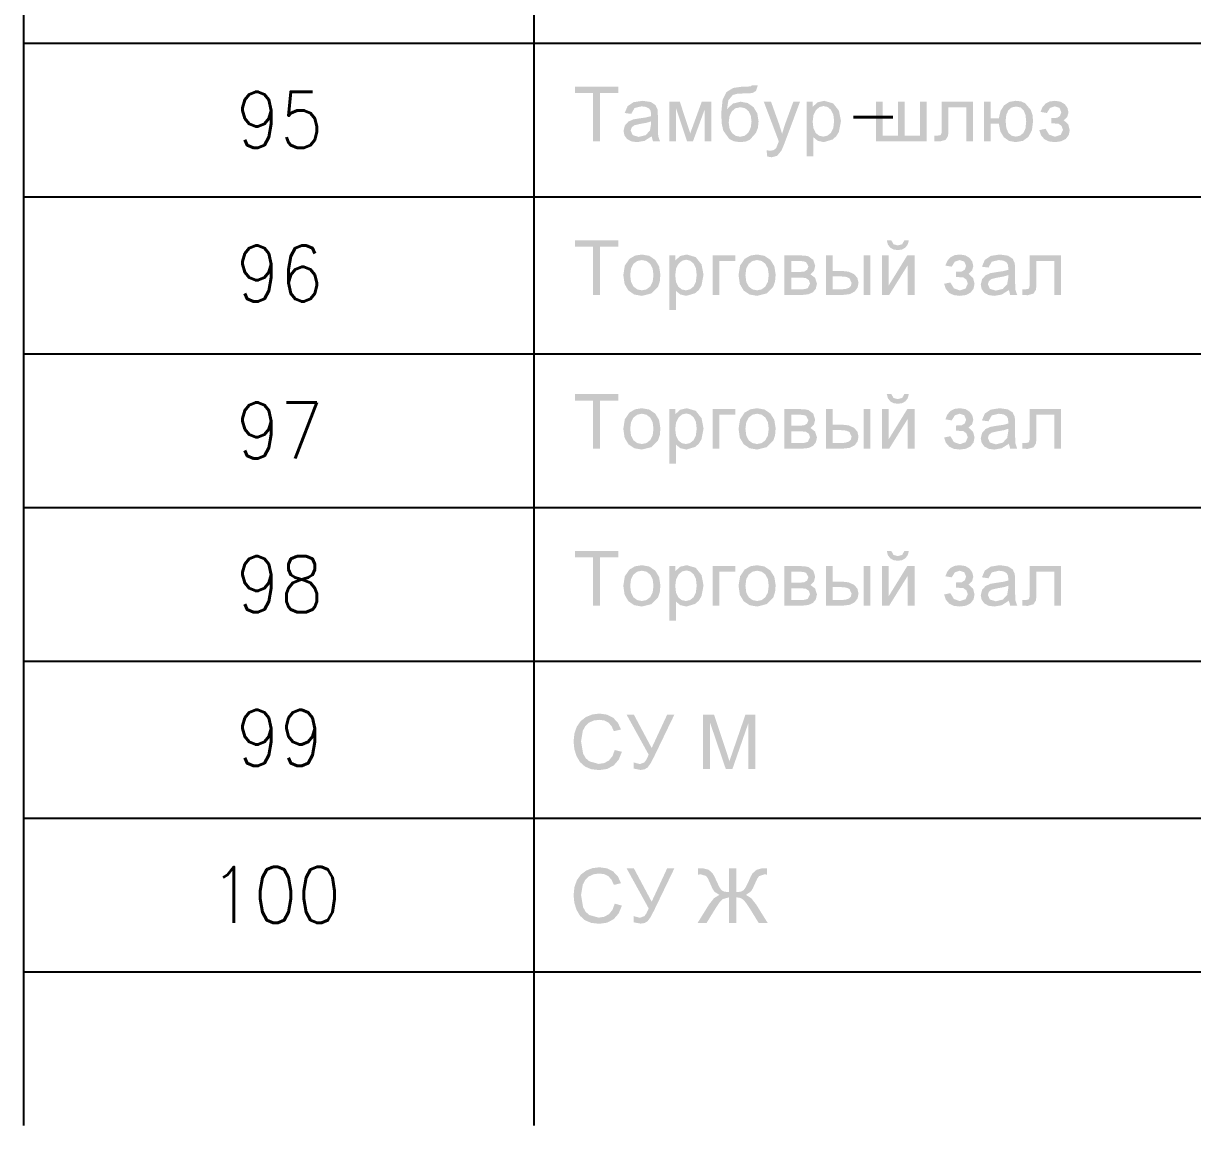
# Model space of a CAD drawing. Header units: millimetres. Extents: x 0 to 420, y 0 to 297.
# Drawn here: x 28.91 to 44.04, y 39.71 to 53.98 of the extents above; entities that cross this region are included whole.
import ezdxf

# ---------------------------------------------------------------- set-up
doc = ezdxf.new("R2010")
doc.units = ezdxf.units.MM
doc.layers.get('0').update_dxf_attribs({"linetype": 'CONTINUOUS'})
doc.styles.get("Standard").update_dxf_attribs({"font": 'STANDARD'})

msp = doc.modelspace()

# ---------------------------------------------------------------- hatches: boundary and pattern name
at = {"true_color": 0x0000fb}
for points in [[(36.281983, 52.451), (36.281983, 53.074424), (36.048819, 53.074424), (36.048819, 53.158209), (36.609405, 53.158209), (36.609405, 53.074424), (36.375139, 53.074424), (36.375139, 52.451)], [(37.27163, 52.963079), (37.406678, 52.963079), (37.541175, 52.553526), (37.690554, 52.963079), (37.81568, 52.963079), (37.81568, 52.451), (37.728588, 52.451), (37.728588, 52.863309), (37.577004, 52.451), (37.499282, 52.451), (37.356518, 52.883153), (37.356518, 52.451), (37.27163, 52.451)], [(38.538078, 52.253665), (38.528707, 52.335245), (38.578316, 52.327528), (38.624067, 52.337449), (38.65273, 52.363908), (38.663548, 52.386921), (38.67974, 52.428951), (38.687457, 52.449897), (38.492878, 52.963079), (38.586585, 52.963079), (38.692969, 52.666525), (38.729901, 52.548014), (38.76573, 52.664871), (38.875421, 52.963079), (38.961962, 52.963079), (38.767383, 52.44218), (38.73934, 52.371005), (38.718325, 52.325874), (38.665408, 52.263035), (38.594302, 52.243192)], [(39.945801, 52.963079), (40.032893, 52.963079), (40.032893, 52.522658), (40.23078, 52.522658), (40.23078, 52.963079), (40.31732, 52.963079), (40.31732, 52.522658), (40.515758, 52.522658), (40.515758, 52.963079), (40.601748, 52.963079), (40.601748, 52.451), (39.945801, 52.451)], [(40.79516, 52.963079), (41.19865, 52.963079), (41.19865, 52.451), (41.112109, 52.451), (41.112109, 52.891421), (40.882252, 52.891421), (40.882252, 52.636208), (40.880668, 52.561932), (40.876189, 52.518248), (40.844218, 52.468639), (40.769253, 52.447692), (40.699249, 52.451551), (40.699249, 52.52376), (40.737283, 52.52376), (40.775868, 52.529272), (40.791302, 52.546911), (40.794058, 52.572474), (40.79516, 52.625735)], [(42.212018, 52.68251), (42.212018, 52.75031), (42.286983, 52.754719), (42.324466, 52.77787), (42.342656, 52.826377), (42.318953, 52.882601), (42.258871, 52.903548), (42.196377, 52.881775), (42.155794, 52.817007), (42.073663, 52.830787), (42.099587, 52.893729), (42.139257, 52.938688), (42.19257, 52.965663), (42.259422, 52.974654), (42.332527, 52.963492), (42.387855, 52.930006), (42.422857, 52.880879), (42.434709, 52.82307), (42.419481, 52.766571), (42.374075, 52.7233), (42.431953, 52.670383), (42.451245, 52.594316), (42.438567, 52.531753), (42.401084, 52.482419), (42.340726, 52.450173), (42.260525, 52.439424), (42.182166, 52.449148), (42.122307, 52.478354), (42.080846, 52.527093), (42.057677, 52.595418), (42.139257, 52.612506), (42.183906, 52.536438), (42.262178, 52.509429), (42.334939, 52.534233), (42.364153, 52.597623), (42.345963, 52.649437), (42.306827, 52.677549), (42.231861, 52.683061)], [(36.281983, 50.461333), (36.281983, 51.084758), (36.048819, 51.084758), (36.048819, 51.168542), (36.609405, 51.168542), (36.609405, 51.084758), (36.375139, 51.084758), (36.375139, 50.461333)], [(40.980516, 50.692844), (40.980516, 50.760643), (41.055481, 50.765053), (41.092963, 50.788204), (41.111154, 50.836711), (41.087451, 50.892935), (41.027369, 50.913881), (40.964875, 50.892108), (40.924292, 50.82734), (40.84216, 50.84112), (40.868085, 50.904062), (40.907755, 50.949021), (40.961068, 50.975996), (41.02792, 50.984988), (41.101025, 50.973826), (41.156353, 50.940339), (41.191355, 50.891212), (41.203206, 50.833403), (41.187979, 50.776904), (41.142573, 50.733633), (41.20045, 50.680717), (41.219743, 50.604649), (41.207065, 50.542086), (41.169582, 50.492752), (41.109224, 50.460506), (41.029022, 50.449758), (40.950664, 50.459481), (40.890805, 50.488687), (40.849344, 50.537427), (40.826175, 50.605752), (40.907755, 50.622839), (40.952404, 50.546771), (41.030676, 50.519762), (41.103437, 50.544567), (41.132651, 50.607956), (41.114461, 50.659771), (41.075325, 50.687883), (41.000359, 50.693395)], [(37.830744, 50.973412), (38.125644, 50.973412), (38.125644, 50.901754), (37.917836, 50.901754), (37.917836, 50.461333), (37.830744, 50.461333)], [(41.933108, 50.973412), (42.336598, 50.973412), (42.336598, 50.461333), (42.250057, 50.461333), (42.250057, 50.901754), (42.0202, 50.901754), (42.0202, 50.646541), (42.018615, 50.572265), (42.014137, 50.528581), (41.982166, 50.478972), (41.907201, 50.458026), (41.837197, 50.461884), (41.837197, 50.534094), (41.87523, 50.534094), (41.913815, 50.539606), (41.929249, 50.557245), (41.932006, 50.582807), (41.933108, 50.636068)], [(36.281983, 48.471666), (36.281983, 49.095091), (36.048819, 49.095091), (36.048819, 49.178876), (36.609405, 49.178876), (36.609405, 49.095091), (36.375139, 49.095091), (36.375139, 48.471666)], [(37.830744, 48.983745), (38.125644, 48.983745), (38.125644, 48.912087), (37.917836, 48.912087), (37.917836, 48.471666), (37.830744, 48.471666)], [(40.980516, 48.703177), (40.980516, 48.770976), (41.055481, 48.775386), (41.092963, 48.798537), (41.111154, 48.847044), (41.087451, 48.903268), (41.027369, 48.924214), (40.964875, 48.902441), (40.924292, 48.837673), (40.84216, 48.851454), (40.868085, 48.914396), (40.907755, 48.959354), (40.961068, 48.986329), (41.02792, 48.995321), (41.101025, 48.984159), (41.156353, 48.950673), (41.191355, 48.901545), (41.203206, 48.843737), (41.187979, 48.787237), (41.142573, 48.743967), (41.20045, 48.69105), (41.219743, 48.614982), (41.207065, 48.55242), (41.169582, 48.503086), (41.109224, 48.47084), (41.029022, 48.460091), (40.950664, 48.469815), (40.890805, 48.499021), (40.849344, 48.54776), (40.826175, 48.616085), (40.907755, 48.633173), (40.952404, 48.557105), (41.030676, 48.530095), (41.103437, 48.5549), (41.132651, 48.61829), (41.114461, 48.670104), (41.075325, 48.698216), (41.000359, 48.703728)], [(41.933108, 48.983745), (42.336598, 48.983745), (42.336598, 48.471666), (42.250057, 48.471666), (42.250057, 48.912087), (42.0202, 48.912087), (42.0202, 48.656875), (42.018615, 48.582599), (42.014137, 48.538915), (41.982166, 48.489305), (41.907201, 48.468359), (41.837197, 48.472218), (41.837197, 48.544427), (41.87523, 48.544427), (41.913815, 48.549939), (41.929249, 48.567578), (41.932006, 48.593141), (41.933108, 48.646402)], [(36.281983, 46.439666), (36.281983, 47.063091), (36.048819, 47.063091), (36.048819, 47.146876), (36.609405, 47.146876), (36.609405, 47.063091), (36.375139, 47.063091), (36.375139, 46.439666)], [(37.830744, 46.951745), (38.125644, 46.951745), (38.125644, 46.880087), (37.917836, 46.880087), (37.917836, 46.439666), (37.830744, 46.439666)], [(40.980516, 46.671177), (40.980516, 46.738976), (41.055481, 46.743386), (41.092963, 46.766537), (41.111154, 46.815044), (41.087451, 46.871268), (41.027369, 46.892214), (40.964875, 46.870441), (40.924292, 46.805673), (40.84216, 46.819454), (40.868085, 46.882396), (40.907755, 46.927354), (40.961068, 46.954329), (41.02792, 46.963321), (41.101025, 46.952159), (41.156353, 46.918673), (41.191355, 46.869545), (41.203206, 46.811737), (41.187979, 46.755237), (41.142573, 46.711967), (41.20045, 46.65905), (41.219743, 46.582982), (41.207065, 46.52042), (41.169582, 46.471086), (41.109224, 46.43884), (41.029022, 46.428091), (40.950664, 46.437815), (40.890805, 46.467021), (40.849344, 46.51576), (40.826175, 46.584085), (40.907755, 46.601173), (40.952404, 46.525105), (41.030676, 46.498095), (41.103437, 46.5229), (41.132651, 46.58629), (41.114461, 46.638104), (41.075325, 46.666216), (41.000359, 46.671728)], [(41.933108, 46.951745), (42.336598, 46.951745), (42.336598, 46.439666), (42.250057, 46.439666), (42.250057, 46.880087), (42.0202, 46.880087), (42.0202, 46.624875), (42.018615, 46.550599), (42.014137, 46.506915), (41.982166, 46.457305), (41.907201, 46.436359), (41.837197, 46.440218), (41.837197, 46.512427), (41.87523, 46.512427), (41.913815, 46.517939), (41.929249, 46.535578), (41.932006, 46.561141), (41.933108, 46.614402)], [(36.564316, 44.571047), (36.657471, 44.547344), (36.61613, 44.445576), (36.551638, 44.371507), (36.466888, 44.325894), (36.364776, 44.310873), (36.261147, 44.322449), (36.179016, 44.357175), (36.115764, 44.414157), (36.069876, 44.492223), (36.041626, 44.583518), (36.032393, 44.681841), (36.042797, 44.784849), (36.074285, 44.874215), (36.12548, 44.9467), (36.19445, 44.999341), (36.276306, 45.031587), (36.366429, 45.042336), (36.463719, 45.028762), (36.544472, 44.988317), (36.60607, 44.922998), (36.645344, 44.836181), (36.553291, 44.814684), (36.523112, 44.881174), (36.482185, 44.926581), (36.429199, 44.952901), (36.364225, 44.961858), (36.289328, 44.952005), (36.228074, 44.922722), (36.181428, 44.877178), (36.150904, 44.817991), (36.128856, 44.682392), (36.155314, 44.524745), (36.188869, 44.465627), (36.236894, 44.423872), (36.357059, 44.390799), (36.42975, 44.40203), (36.490453, 44.435999), (36.536066, 44.492567)], [(36.717202, 45.030209), (36.81146, 45.030209), (37.042419, 44.596954), (37.243613, 45.030209), (37.336768, 45.030209), (37.071633, 44.480096), (37.026296, 44.394589), (36.990054, 44.345048), (36.951193, 44.321002), (36.899103, 44.313078), (36.810357, 44.330166), (36.810357, 44.410092), (36.889732, 44.388594), (36.948712, 44.410643), (36.974826, 44.446472), (37.003834, 44.510413)], [(37.707286, 44.323), (37.707286, 45.030209), (37.848397, 45.030209), (38.015415, 44.529706), (38.049039, 44.424975), (38.064336, 44.472379), (38.087073, 44.537974), (38.256296, 45.030209), (38.381973, 45.030209), (38.381973, 44.323), (38.292125, 44.323), (38.292125, 44.915005), (38.086522, 44.323), (38.002186, 44.323), (37.797685, 44.924927), (37.797685, 44.323)], [(36.564314, 42.58138), (36.657469, 42.557678), (36.616128, 42.45591), (36.551636, 42.38184), (36.466886, 42.336227), (36.364774, 42.321206), (36.261145, 42.332782), (36.179014, 42.367509), (36.115762, 42.42449), (36.069874, 42.502556), (36.041624, 42.593851), (36.032391, 42.692174), (36.042795, 42.795183), (36.074283, 42.884548), (36.125477, 42.957033), (36.194448, 43.009674), (36.276304, 43.04192), (36.366427, 43.052669), (36.463717, 43.039095), (36.54447, 42.99865), (36.606068, 42.933331), (36.645342, 42.846515), (36.553289, 42.825017), (36.52311, 42.891508), (36.482183, 42.936914), (36.429197, 42.963234), (36.364222, 42.972192), (36.289326, 42.962339), (36.228072, 42.933055), (36.181426, 42.887511), (36.150902, 42.828324), (36.128854, 42.692726), (36.155312, 42.535078), (36.188867, 42.47596), (36.236892, 42.434206), (36.357057, 42.401133), (36.429748, 42.412364), (36.490451, 42.446332), (36.536064, 42.502901)], [(36.7172, 43.040542), (36.811458, 43.040542), (37.042417, 42.607287), (37.24361, 43.040542), (37.336766, 43.040542), (37.071631, 42.49043), (37.026294, 42.404922), (36.990051, 42.355382), (36.951191, 42.331335), (36.899101, 42.323411), (36.810355, 42.340499), (36.810355, 42.420425), (36.88973, 42.398928), (36.94871, 42.420976), (36.974824, 42.456805), (37.003832, 42.520746)], [(38.137783, 43.040542), (38.137783, 42.730759), (38.196143, 42.737029), (38.232592, 42.756115), (38.261944, 42.798283), (38.298738, 42.875178), (38.325196, 42.934365), (38.346693, 42.973294), (38.401264, 43.02125), (38.478434, 43.041094), (38.535209, 43.039991), (38.535209, 42.958963), (38.517019, 42.959514), (38.498278, 42.960065), (38.431581, 42.938016), (38.407672, 42.904117), (38.380869, 42.845412), (38.351861, 42.78092), (38.327401, 42.741232), (38.261806, 42.69493), (38.330088, 42.65352), (38.396303, 42.568702), (38.542375, 42.333333), (38.42662, 42.333333), (38.308108, 42.525156), (38.2647, 42.590062), (38.228733, 42.632643), (38.189459, 42.656208), (38.137783, 42.664062), (38.137783, 42.333333), (38.041871, 42.333333), (38.041871, 42.664062), (37.960291, 42.639809), (37.921844, 42.601293), (37.877609, 42.535078), (37.753586, 42.333333), (37.637279, 42.333333), (37.7828, 42.568702), (37.849704, 42.653934), (37.917848, 42.69493), (37.855561, 42.736272), (37.829171, 42.776372), (37.798234, 42.845412), (37.770053, 42.907148), (37.74642, 42.940772), (37.681928, 42.960065), (37.643894, 42.958963), (37.643894, 43.039991), (37.659948, 43.040749), (37.697913, 43.041094), (37.77839, 43.021801), (37.831858, 42.973845), (37.853769, 42.93464), (37.881468, 42.875178), (37.917779, 42.797388), (37.947062, 42.755564), (37.983305, 42.737374), (38.041871, 42.730759), (38.041871, 43.040542)]]:
    msp.add_hatch(color=0, dxfattribs=at).paths.add_polyline_path(points, flags=0)
h = msp.add_hatch(color=0, dxfattribs=at)
h.paths.add_polyline_path([(38.338833, 53.174745), (38.415452, 53.174194), (38.392301, 53.101985), (38.347101, 53.076078), (38.306036, 53.071875), (38.238512, 53.070566), (38.148044, 53.06526), (38.091888, 53.04962), (38.035664, 52.982923), (38.016372, 52.866065), (38.092991, 52.938825), (38.19221, 52.963079), (38.2844, 52.945716), (38.359228, 52.893626), (38.408837, 52.812184), (38.425374, 52.706764), (38.41683, 52.624908), (38.39175, 52.559589), (38.312926, 52.470844), (38.258769, 52.447279), (38.188902, 52.439424), (38.10746, 52.44976), (38.046689, 52.480765), (37.969519, 52.587701), (37.949193, 52.677067), (37.942509, 52.814802), (37.959528, 52.984369), (38.01086, 53.088205), (38.09809, 53.141052), (38.222526, 53.15876), (38.29198, 53.159311), (38.323399, 53.161516)], flags=0)
h.paths.add_polyline_path([(38.334423, 52.708969), (38.324915, 52.781591), (38.296389, 52.840158), (38.250845, 52.878605), (38.190005, 52.891421), (38.125857, 52.877847), (38.078659, 52.837402), (38.049169, 52.774081), (38.039523, 52.692983), (38.050272, 52.614091), (38.082518, 52.556282), (38.130818, 52.521073), (38.189454, 52.509429), (38.247813, 52.523071), (38.294184, 52.563999), (38.324226, 52.627595)], flags=0)
h = msp.add_hatch(color=0, dxfattribs=at)
h.paths.add_polyline_path([(37.042144, 52.51439), (36.948988, 52.455961), (36.853077, 52.439424), (36.778387, 52.44976), (36.723541, 52.480765), (36.689573, 52.527619), (36.678342, 52.586048), (36.695429, 52.654398), (36.740078, 52.704559), (36.802916, 52.733222), (36.880086, 52.746451), (36.970899, 52.75968), (37.034427, 52.776217), (37.034978, 52.798817), (37.028846, 52.843947), (37.010724, 52.873782), (36.96897, 52.895624), (36.911506, 52.902996), (36.821106, 52.881499), (36.778112, 52.805431), (36.693224, 52.817007), (36.731258, 52.905201), (36.807877, 52.956464), (36.924184, 52.974654), (37.030568, 52.95922), (37.091202, 52.920084), (37.118211, 52.861655), (37.122621, 52.781178), (37.122621, 52.665423), (37.12393, 52.566686), (37.128133, 52.512185), (37.150182, 52.451), (37.059231, 52.451)], flags=0)
h.paths.add_polyline_path([(37.034427, 52.707866), (36.975378, 52.689952), (36.892764, 52.675344), (36.817248, 52.657706), (36.783073, 52.629594), (36.770946, 52.588252), (36.796853, 52.530375), (36.874023, 52.507224), (36.96332, 52.529272), (37.020646, 52.589355), (37.034427, 52.676447)], flags=0)
h = msp.add_hatch(color=0, dxfattribs=at)
h.paths.add_polyline_path([(39.046719, 52.254767), (39.046719, 52.963079), (39.126094, 52.963079), (39.126094, 52.896933), (39.188932, 52.954811), (39.274371, 52.974654), (39.390126, 52.94103), (39.465643, 52.84567), (39.49155, 52.711173), (39.463438, 52.569511), (39.42878, 52.513838), (39.381307, 52.473048), (39.268307, 52.439424), (39.190035, 52.457614), (39.133811, 52.503916), (39.133811, 52.254767)], flags=0)
h.paths.add_polyline_path([(39.125543, 52.704008), (39.135465, 52.617949), (39.16523, 52.557936), (39.209396, 52.522727), (39.262244, 52.511082), (39.315988, 52.52314), (39.361463, 52.559589), (39.392469, 52.622014), (39.402804, 52.711725), (39.392606, 52.796956), (39.362565, 52.857797), (39.318261, 52.894521), (39.266103, 52.906855), (39.213944, 52.893763), (39.167986, 52.855041), (39.136016, 52.791306)], flags=0)
h = msp.add_hatch(color=0, dxfattribs=at)
h.paths.add_polyline_path([(41.342396, 52.963079), (41.428937, 52.963079), (41.428937, 52.749207), (41.534219, 52.749207), (41.557094, 52.845808), (41.603121, 52.916777), (41.668784, 52.960185), (41.751397, 52.974654), (41.820851, 52.966799), (41.873767, 52.943235), (41.94763, 52.857245), (41.969472, 52.792409), (41.976845, 52.708969), (41.961686, 52.592455), (41.916762, 52.507775), (41.845655, 52.456443), (41.753051, 52.439424), (41.666648, 52.455203), (41.599262, 52.502814), (41.553925, 52.578399), (41.534219, 52.677549), (41.428937, 52.677549), (41.428937, 52.451), (41.342396, 52.451)], flags=0)
h.paths.add_polyline_path([(41.756358, 52.900791), (41.699308, 52.888458), (41.65714, 52.851733), (41.630612, 52.793098), (41.621862, 52.715032), (41.630612, 52.623323), (41.65714, 52.56014), (41.698894, 52.523209), (41.753051, 52.511082), (41.806726, 52.522313), (41.850065, 52.556282), (41.87859, 52.615813), (41.888099, 52.703456), (41.879831, 52.789515), (41.855026, 52.851182), (41.81396, 52.888389)], flags=0)
h = msp.add_hatch(color=0, dxfattribs=at)
h.paths.add_polyline_path([(40.021959, 50.973412), (40.109051, 50.973412), (40.109051, 50.583152), (40.349381, 50.973412), (40.443087, 50.973412), (40.443087, 50.461333), (40.356547, 50.461333), (40.356547, 50.849389), (40.115666, 50.461333), (40.021959, 50.461333)], flags=0)
h.paths.add_polyline_path([(40.310796, 51.16744), (40.369776, 51.16744), (40.354962, 51.11411), (40.325679, 51.074836), (40.282615, 51.050307), (40.227562, 51.042314), (40.171821, 51.050238), (40.128895, 51.074285), (40.099198, 51.113628), (40.084798, 51.16744), (40.144329, 51.16744), (40.170787, 51.118382), (40.224806, 51.102396), (40.283786, 51.117831)], flags=0)
h = msp.add_hatch(color=0, dxfattribs=at)
h.paths.add_polyline_path([(36.675586, 50.717648), (36.695154, 50.841327), (36.754409, 50.928212), (36.827652, 50.970656), (36.915364, 50.984988), (37.011345, 50.967624), (37.087895, 50.915535), (37.138262, 50.833197), (37.155143, 50.724814), (37.147701, 50.636068), (37.125377, 50.56882), (37.039388, 50.481177), (36.915364, 50.449758), (36.818212, 50.466845), (36.741731, 50.51866), (36.692122, 50.602651)], flags=0)
h.paths.add_polyline_path([(36.764331, 50.717648), (36.77508, 50.631176), (36.807326, 50.569923), (36.855764, 50.533473), (36.915364, 50.521416), (36.974482, 50.533542), (37.022851, 50.570474), (37.055097, 50.632417), (37.065846, 50.720404), (37.055097, 50.8035), (37.022851, 50.864271), (36.974482, 50.900996), (36.915364, 50.91333), (36.855764, 50.900996), (36.807326, 50.864271), (36.77508, 50.803156)], flags=0)
h = msp.add_hatch(color=0, dxfattribs=at)
h.paths.add_polyline_path([(37.268874, 50.2651), (37.268874, 50.973412), (37.348249, 50.973412), (37.348249, 50.907266), (37.411088, 50.965144), (37.496526, 50.984988), (37.612281, 50.951364), (37.687798, 50.856003), (37.713705, 50.721507), (37.685593, 50.579844), (37.650935, 50.524172), (37.603462, 50.483382), (37.490463, 50.449758), (37.41219, 50.467948), (37.355966, 50.51425), (37.355966, 50.2651)], flags=0)
h.paths.add_polyline_path([(37.347698, 50.714341), (37.35762, 50.628282), (37.387386, 50.568269), (37.431552, 50.53306), (37.4844, 50.521416), (37.538143, 50.533473), (37.583618, 50.569923), (37.614624, 50.632348), (37.624959, 50.722058), (37.614762, 50.80729), (37.584721, 50.86813), (37.540417, 50.904855), (37.488258, 50.917188), (37.436099, 50.904097), (37.390142, 50.865374), (37.358171, 50.80164)], flags=0)
h = msp.add_hatch(color=0, dxfattribs=at)
h.paths.add_polyline_path([(38.166714, 50.717648), (38.186282, 50.841327), (38.245537, 50.928212), (38.31878, 50.970656), (38.406492, 50.984988), (38.502473, 50.967624), (38.579023, 50.915535), (38.62939, 50.833197), (38.646271, 50.724814), (38.638829, 50.636068), (38.616505, 50.56882), (38.530516, 50.481177), (38.406492, 50.449758), (38.30934, 50.466845), (38.232859, 50.51866), (38.18325, 50.602651)], flags=0)
h.paths.add_polyline_path([(38.255459, 50.717648), (38.266208, 50.631176), (38.298454, 50.569923), (38.346892, 50.533473), (38.406492, 50.521416), (38.46561, 50.533542), (38.513979, 50.570474), (38.546225, 50.632417), (38.556974, 50.720404), (38.546225, 50.8035), (38.513979, 50.864271), (38.46561, 50.900996), (38.406492, 50.91333), (38.346892, 50.900996), (38.298454, 50.864271), (38.266208, 50.803156)], flags=0)
h = msp.add_hatch(color=0, dxfattribs=at)
h.paths.add_polyline_path([(41.663934, 50.524723), (41.570778, 50.466294), (41.474867, 50.449758), (41.400177, 50.460093), (41.345331, 50.491099), (41.311363, 50.537952), (41.300132, 50.596381), (41.317219, 50.664732), (41.361868, 50.714892), (41.424706, 50.743555), (41.501876, 50.756785), (41.592689, 50.770014), (41.656217, 50.78655), (41.656768, 50.80915), (41.650636, 50.854281), (41.632515, 50.884115), (41.59076, 50.905957), (41.533296, 50.91333), (41.442896, 50.891832), (41.399902, 50.815765), (41.315015, 50.82734), (41.353048, 50.915535), (41.429667, 50.966798), (41.545974, 50.984988), (41.652358, 50.969554), (41.712992, 50.930417), (41.740001, 50.871989), (41.744411, 50.791511), (41.744411, 50.675756), (41.74572, 50.577019), (41.749923, 50.522518), (41.771972, 50.461333), (41.681021, 50.461333)], flags=0)
h.paths.add_polyline_path([(41.656217, 50.718199), (41.597168, 50.700285), (41.514554, 50.685678), (41.439038, 50.668039), (41.404863, 50.639927), (41.392736, 50.598586), (41.418643, 50.540708), (41.495813, 50.517557), (41.58511, 50.539606), (41.642436, 50.599688), (41.656217, 50.68678)], flags=0)
h = msp.add_hatch(color=0, dxfattribs=at)
h.paths.add_polyline_path([(38.760554, 50.973412), (38.960645, 50.973412), (39.024792, 50.970243), (39.070337, 50.961285), (39.132073, 50.916086), (39.15798, 50.837813), (39.142546, 50.773321), (39.097346, 50.728121), (39.156877, 50.682922), (39.181131, 50.604649), (39.16549, 50.541122), (39.128765, 50.496611), (39.070888, 50.470084), (38.991513, 50.461333), (38.760554, 50.461333)], flags=0)
h.paths.add_polyline_path([(38.847646, 50.757887), (38.94025, 50.757887), (39.015766, 50.763399), (39.053249, 50.787101), (39.069785, 50.829545), (39.041122, 50.885769), (39.002193, 50.897689), (38.943006, 50.901754), (38.847646, 50.901754)], flags=0)
h.paths.add_polyline_path([(38.847646, 50.532991), (38.961747, 50.532991), (39.023828, 50.537194), (39.063171, 50.550079), (39.091834, 50.609059), (39.075849, 50.654258), (39.034508, 50.681268), (38.952376, 50.68678), (38.847646, 50.68678)], flags=0)
h = msp.add_hatch(color=0, dxfattribs=at)
h.paths.add_polyline_path([(39.783907, 50.973412), (39.870448, 50.973412), (39.870448, 50.461333), (39.783907, 50.461333)], flags=0)
h.paths.add_polyline_path([(39.298286, 50.973412), (39.384827, 50.973412), (39.384827, 50.773321), (39.49507, 50.773321), (39.590155, 50.76271), (39.660435, 50.731429), (39.704119, 50.681957), (39.718864, 50.616776), (39.706599, 50.5569), (39.670357, 50.506533), (39.607105, 50.472564), (39.514914, 50.461333), (39.298286, 50.461333)], flags=0)
h.paths.add_polyline_path([(39.384827, 50.532991), (39.476329, 50.532991), (39.546609, 50.537952), (39.593738, 50.552835), (39.620058, 50.578742), (39.629016, 50.616225), (39.602557, 50.675205), (39.560734, 50.695048), (39.487904, 50.701663), (39.384827, 50.701663)], flags=0)
h = msp.add_hatch(color=0, dxfattribs=at)
h.paths.add_polyline_path([(40.021959, 48.983745), (40.109051, 48.983745), (40.109051, 48.593485), (40.349381, 48.983745), (40.443087, 48.983745), (40.443087, 48.471666), (40.356547, 48.471666), (40.356547, 48.859722), (40.115666, 48.471666), (40.021959, 48.471666)], flags=0)
h.paths.add_polyline_path([(40.310796, 49.177773), (40.369776, 49.177773), (40.354962, 49.124443), (40.325679, 49.085169), (40.282615, 49.06064), (40.227562, 49.052647), (40.171821, 49.060571), (40.128895, 49.084618), (40.099198, 49.123961), (40.084798, 49.177773), (40.144329, 49.177773), (40.170787, 49.128715), (40.224806, 49.11273), (40.283786, 49.128164)], flags=0)
h = msp.add_hatch(color=0, dxfattribs=at)
h.paths.add_polyline_path([(36.675586, 48.727982), (36.695154, 48.851661), (36.754409, 48.938546), (36.827652, 48.980989), (36.915364, 48.995321), (37.011345, 48.977958), (37.087895, 48.925868), (37.138262, 48.84353), (37.155143, 48.735147), (37.147701, 48.646402), (37.125377, 48.579153), (37.039388, 48.49151), (36.915364, 48.460091), (36.818212, 48.477179), (36.741731, 48.528993), (36.692122, 48.612984)], flags=0)
h.paths.add_polyline_path([(36.764331, 48.727982), (36.77508, 48.64151), (36.807326, 48.580256), (36.855764, 48.543807), (36.915364, 48.531749), (36.974482, 48.543876), (37.022851, 48.580807), (37.055097, 48.64275), (37.065846, 48.730738), (37.055097, 48.813833), (37.022851, 48.874605), (36.974482, 48.91133), (36.915364, 48.923663), (36.855764, 48.91133), (36.807326, 48.874605), (36.77508, 48.813489)], flags=0)
h = msp.add_hatch(color=0, dxfattribs=at)
h.paths.add_polyline_path([(37.268874, 48.275434), (37.268874, 48.983745), (37.348249, 48.983745), (37.348249, 48.9176), (37.411088, 48.975477), (37.496526, 48.995321), (37.612281, 48.961697), (37.687798, 48.866337), (37.713705, 48.73184), (37.685593, 48.590178), (37.650935, 48.534505), (37.603462, 48.493715), (37.490463, 48.460091), (37.41219, 48.478281), (37.355966, 48.524583), (37.355966, 48.275434)], flags=0)
h.paths.add_polyline_path([(37.347698, 48.724674), (37.35762, 48.638616), (37.387386, 48.578602), (37.431552, 48.543393), (37.4844, 48.531749), (37.538143, 48.543807), (37.583618, 48.580256), (37.614624, 48.642681), (37.624959, 48.732391), (37.614762, 48.817623), (37.584721, 48.878463), (37.540417, 48.915188), (37.488258, 48.927522), (37.436099, 48.91443), (37.390142, 48.875707), (37.358171, 48.811973)], flags=0)
h = msp.add_hatch(color=0, dxfattribs=at)
h.paths.add_polyline_path([(38.166714, 48.727982), (38.186282, 48.851661), (38.245537, 48.938546), (38.31878, 48.980989), (38.406492, 48.995321), (38.502473, 48.977958), (38.579023, 48.925868), (38.62939, 48.84353), (38.646271, 48.735147), (38.638829, 48.646402), (38.616505, 48.579153), (38.530516, 48.49151), (38.406492, 48.460091), (38.30934, 48.477179), (38.232859, 48.528993), (38.18325, 48.612984)], flags=0)
h.paths.add_polyline_path([(38.255459, 48.727982), (38.266208, 48.64151), (38.298454, 48.580256), (38.346892, 48.543807), (38.406492, 48.531749), (38.46561, 48.543876), (38.513979, 48.580807), (38.546225, 48.64275), (38.556974, 48.730738), (38.546225, 48.813833), (38.513979, 48.874605), (38.46561, 48.91133), (38.406492, 48.923663), (38.346892, 48.91133), (38.298454, 48.874605), (38.266208, 48.813489)], flags=0)
h = msp.add_hatch(color=0, dxfattribs=at)
h.paths.add_polyline_path([(38.760554, 48.983745), (38.960645, 48.983745), (39.024792, 48.980576), (39.070337, 48.971619), (39.132073, 48.926419), (39.15798, 48.848147), (39.142546, 48.783654), (39.097346, 48.738455), (39.156877, 48.693255), (39.181131, 48.614982), (39.16549, 48.551455), (39.128765, 48.506944), (39.070888, 48.480417), (38.991513, 48.471666), (38.760554, 48.471666)], flags=0)
h.paths.add_polyline_path([(38.847646, 48.76822), (38.94025, 48.76822), (39.015766, 48.773732), (39.053249, 48.797435), (39.069785, 48.839878), (39.041122, 48.896102), (39.002193, 48.908022), (38.943006, 48.912087), (38.847646, 48.912087)], flags=0)
h.paths.add_polyline_path([(38.847646, 48.543324), (38.961747, 48.543324), (39.023828, 48.547527), (39.063171, 48.560412), (39.091834, 48.619392), (39.075849, 48.664592), (39.034508, 48.691601), (38.952376, 48.697114), (38.847646, 48.697114)], flags=0)
h = msp.add_hatch(color=0, dxfattribs=at)
h.paths.add_polyline_path([(39.783907, 48.983745), (39.870448, 48.983745), (39.870448, 48.471666), (39.783907, 48.471666)], flags=0)
h.paths.add_polyline_path([(39.298286, 48.983745), (39.384827, 48.983745), (39.384827, 48.783654), (39.49507, 48.783654), (39.590155, 48.773043), (39.660435, 48.741762), (39.704119, 48.69229), (39.718864, 48.627109), (39.706599, 48.567233), (39.670357, 48.516866), (39.607105, 48.482897), (39.514914, 48.471666), (39.298286, 48.471666)], flags=0)
h.paths.add_polyline_path([(39.384827, 48.543324), (39.476329, 48.543324), (39.546609, 48.548285), (39.593738, 48.563168), (39.620058, 48.589075), (39.629016, 48.626558), (39.602557, 48.685538), (39.560734, 48.705382), (39.487904, 48.711996), (39.384827, 48.711996)], flags=0)
h = msp.add_hatch(color=0, dxfattribs=at)
h.paths.add_polyline_path([(41.663934, 48.535056), (41.570778, 48.476627), (41.474867, 48.460091), (41.400177, 48.470426), (41.345331, 48.501432), (41.311363, 48.548285), (41.300132, 48.606714), (41.317219, 48.675065), (41.361868, 48.725226), (41.424706, 48.753889), (41.501876, 48.767118), (41.592689, 48.780347), (41.656217, 48.796883), (41.656768, 48.819483), (41.650636, 48.864614), (41.632515, 48.894449), (41.59076, 48.91629), (41.533296, 48.923663), (41.442896, 48.902166), (41.399902, 48.826098), (41.315015, 48.837673), (41.353048, 48.925868), (41.429667, 48.977131), (41.545974, 48.995321), (41.652358, 48.979887), (41.712992, 48.940751), (41.740001, 48.882322), (41.744411, 48.801844), (41.744411, 48.686089), (41.74572, 48.587353), (41.749923, 48.532851), (41.771972, 48.471666), (41.681021, 48.471666)], flags=0)
h.paths.add_polyline_path([(41.656217, 48.728533), (41.597168, 48.710618), (41.514554, 48.696011), (41.439038, 48.678372), (41.404863, 48.65026), (41.392736, 48.608919), (41.418643, 48.551041), (41.495813, 48.52789), (41.58511, 48.549939), (41.642436, 48.610022), (41.656217, 48.697114)], flags=0)
h = msp.add_hatch(color=0, dxfattribs=at)
h.paths.add_polyline_path([(40.021959, 46.951745), (40.109051, 46.951745), (40.109051, 46.561485), (40.349381, 46.951745), (40.443087, 46.951745), (40.443087, 46.439666), (40.356547, 46.439666), (40.356547, 46.827722), (40.115666, 46.439666), (40.021959, 46.439666)], flags=0)
h.paths.add_polyline_path([(40.310796, 47.145773), (40.369776, 47.145773), (40.354962, 47.092443), (40.325679, 47.053169), (40.282615, 47.02864), (40.227562, 47.020647), (40.171821, 47.028571), (40.128895, 47.052618), (40.099198, 47.091961), (40.084798, 47.145773), (40.144329, 47.145773), (40.170787, 47.096715), (40.224806, 47.08073), (40.283786, 47.096164)], flags=0)
h = msp.add_hatch(color=0, dxfattribs=at)
h.paths.add_polyline_path([(36.675586, 46.695982), (36.695154, 46.819661), (36.754409, 46.906546), (36.827652, 46.948989), (36.915364, 46.963321), (37.011345, 46.945958), (37.087895, 46.893868), (37.138262, 46.81153), (37.155143, 46.703147), (37.147701, 46.614402), (37.125377, 46.547153), (37.039388, 46.45951), (36.915364, 46.428091), (36.818212, 46.445179), (36.741731, 46.496993), (36.692122, 46.580984)], flags=0)
h.paths.add_polyline_path([(36.764331, 46.695982), (36.77508, 46.60951), (36.807326, 46.548256), (36.855764, 46.511807), (36.915364, 46.499749), (36.974482, 46.511876), (37.022851, 46.548807), (37.055097, 46.61075), (37.065846, 46.698738), (37.055097, 46.781833), (37.022851, 46.842605), (36.974482, 46.87933), (36.915364, 46.891663), (36.855764, 46.87933), (36.807326, 46.842605), (36.77508, 46.781489)], flags=0)
h = msp.add_hatch(color=0, dxfattribs=at)
h.paths.add_polyline_path([(37.268874, 46.243434), (37.268874, 46.951745), (37.348249, 46.951745), (37.348249, 46.8856), (37.411088, 46.943477), (37.496526, 46.963321), (37.612281, 46.929697), (37.687798, 46.834337), (37.713705, 46.69984), (37.685593, 46.558178), (37.650935, 46.502505), (37.603462, 46.461715), (37.490463, 46.428091), (37.41219, 46.446281), (37.355966, 46.492583), (37.355966, 46.243434)], flags=0)
h.paths.add_polyline_path([(37.347698, 46.692674), (37.35762, 46.606616), (37.387386, 46.546602), (37.431552, 46.511393), (37.4844, 46.499749), (37.538143, 46.511807), (37.583618, 46.548256), (37.614624, 46.610681), (37.624959, 46.700391), (37.614762, 46.785623), (37.584721, 46.846463), (37.540417, 46.883188), (37.488258, 46.895522), (37.436099, 46.88243), (37.390142, 46.843707), (37.358171, 46.779973)], flags=0)
h = msp.add_hatch(color=0, dxfattribs=at)
h.paths.add_polyline_path([(38.166714, 46.695982), (38.186282, 46.819661), (38.245537, 46.906546), (38.31878, 46.948989), (38.406492, 46.963321), (38.502473, 46.945958), (38.579023, 46.893868), (38.62939, 46.81153), (38.646271, 46.703147), (38.638829, 46.614402), (38.616505, 46.547153), (38.530516, 46.45951), (38.406492, 46.428091), (38.30934, 46.445179), (38.232859, 46.496993), (38.18325, 46.580984)], flags=0)
h.paths.add_polyline_path([(38.255459, 46.695982), (38.266208, 46.60951), (38.298454, 46.548256), (38.346892, 46.511807), (38.406492, 46.499749), (38.46561, 46.511876), (38.513979, 46.548807), (38.546225, 46.61075), (38.556974, 46.698738), (38.546225, 46.781833), (38.513979, 46.842605), (38.46561, 46.87933), (38.406492, 46.891663), (38.346892, 46.87933), (38.298454, 46.842605), (38.266208, 46.781489)], flags=0)
h = msp.add_hatch(color=0, dxfattribs=at)
h.paths.add_polyline_path([(38.760554, 46.951745), (38.960645, 46.951745), (39.024792, 46.948576), (39.070337, 46.939619), (39.132073, 46.894419), (39.15798, 46.816147), (39.142546, 46.751654), (39.097346, 46.706455), (39.156877, 46.661255), (39.181131, 46.582982), (39.16549, 46.519455), (39.128765, 46.474944), (39.070888, 46.448417), (38.991513, 46.439666), (38.760554, 46.439666)], flags=0)
h.paths.add_polyline_path([(38.847646, 46.73622), (38.94025, 46.73622), (39.015766, 46.741732), (39.053249, 46.765435), (39.069785, 46.807878), (39.041122, 46.864102), (39.002193, 46.876022), (38.943006, 46.880087), (38.847646, 46.880087)], flags=0)
h.paths.add_polyline_path([(38.847646, 46.511324), (38.961747, 46.511324), (39.023828, 46.515527), (39.063171, 46.528412), (39.091834, 46.587392), (39.075849, 46.632592), (39.034508, 46.659601), (38.952376, 46.665114), (38.847646, 46.665114)], flags=0)
h = msp.add_hatch(color=0, dxfattribs=at)
h.paths.add_polyline_path([(39.783907, 46.951745), (39.870448, 46.951745), (39.870448, 46.439666), (39.783907, 46.439666)], flags=0)
h.paths.add_polyline_path([(39.298286, 46.951745), (39.384827, 46.951745), (39.384827, 46.751654), (39.49507, 46.751654), (39.590155, 46.741043), (39.660435, 46.709762), (39.704119, 46.66029), (39.718864, 46.595109), (39.706599, 46.535233), (39.670357, 46.484866), (39.607105, 46.450897), (39.514914, 46.439666), (39.298286, 46.439666)], flags=0)
h.paths.add_polyline_path([(39.384827, 46.511324), (39.476329, 46.511324), (39.546609, 46.516285), (39.593738, 46.531168), (39.620058, 46.557075), (39.629016, 46.594558), (39.602557, 46.653538), (39.560734, 46.673382), (39.487904, 46.679996), (39.384827, 46.679996)], flags=0)
h = msp.add_hatch(color=0, dxfattribs=at)
h.paths.add_polyline_path([(41.663934, 46.503056), (41.570778, 46.444627), (41.474867, 46.428091), (41.400177, 46.438426), (41.345331, 46.469432), (41.311363, 46.516285), (41.300132, 46.574714), (41.317219, 46.643065), (41.361868, 46.693226), (41.424706, 46.721889), (41.501876, 46.735118), (41.592689, 46.748347), (41.656217, 46.764883), (41.656768, 46.787483), (41.650636, 46.832614), (41.632515, 46.862449), (41.59076, 46.884291), (41.533296, 46.891663), (41.442896, 46.870166), (41.399902, 46.794098), (41.315015, 46.805673), (41.353048, 46.893868), (41.429667, 46.945131), (41.545974, 46.963321), (41.652358, 46.947887), (41.712992, 46.908751), (41.740001, 46.850322), (41.744411, 46.769844), (41.744411, 46.654089), (41.74572, 46.555353), (41.749923, 46.500851), (41.771972, 46.439666), (41.681021, 46.439666)], flags=0)
h.paths.add_polyline_path([(41.656217, 46.696533), (41.597168, 46.678618), (41.514554, 46.664011), (41.439038, 46.646372), (41.404863, 46.61826), (41.392736, 46.576919), (41.418643, 46.519041), (41.495813, 46.49589), (41.58511, 46.517939), (41.642436, 46.578022), (41.656217, 46.665114)], flags=0)

# ---------------------------------------------------------------- linework, layer by layer
at = {"color": 0, "true_color": 0x000007}
for points in [[(28.913668, 246.422332), (28.913668, 39.708667)], [(35.517668, 246.422332), (35.517668, 39.708667)], [(28.913668, 53.721), (77.681668, 53.721)], [(28.913668, 51.731333), (77.681668, 51.731333)], [(28.913668, 49.699333), (77.681668, 49.699333)], [(28.913668, 47.709666), (77.681668, 47.709666)], [(28.913668, 45.72), (77.681668, 45.72)], [(28.913668, 43.688), (77.681668, 43.688)], [(28.913668, 41.698333), (77.681668, 41.698333)]]:
    msp.add_lwpolyline(points, dxfattribs=at)

# ---------------------------------------------------------------- texts
at = {"color": 0, "true_color": 0x0000fb, "char_height": 0.724708, "attachment_point": 1}
for s, insert, width in [('95', (31.665335, 53.091038), 0.88575423), ('-', (39.539331, 53.175701), 0.32209244), ('96', (31.665335, 51.101375), 0.88575423), ('97', (31.665335, 49.069371), 0.88575423), ('98', (31.665335, 47.079708), 0.88575423), ('99', (31.665335, 45.090045), 0.88575423), ('100', (31.326669, 43.058041), 1.28836977)]:
    msp.add_mtext(s, dxfattribs=dict(at, insert=insert, width=width))

doc.saveas('drawing.dxf')
